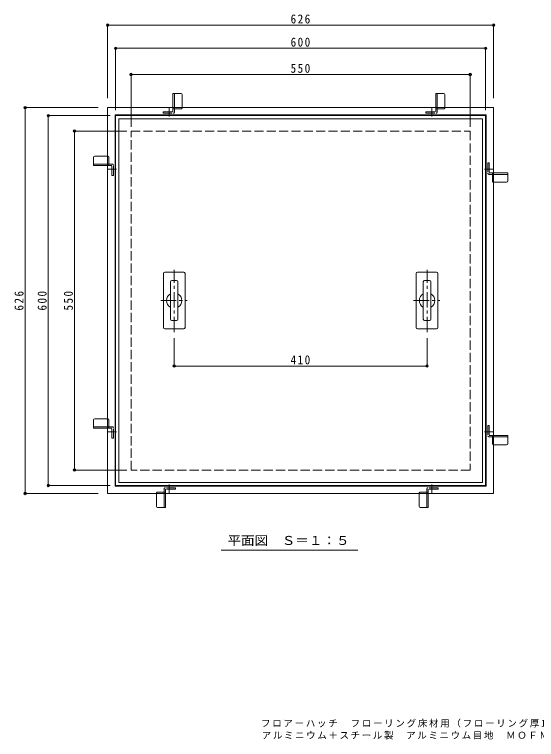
# Model space of a CAD drawing. Units: millimetres on the paper, enlarged 2 times, with parts at other scales. Extents: x -330 to 347, y -274 to 222.
# Drawn here: x -330.3 to 8.3, y -273.8 to 196.7 of the extents above; entities that cross this region are included whole.
import ezdxf
from ezdxf.enums import TextEntityAlignment as Align

# ---------------------------------------------------------------- set-up
doc = ezdxf.new("R2010")
doc.units = ezdxf.units.MM
doc.header["$LTSCALE"] = 2
doc.header["$PDMODE"] = 32
doc.header["$PDSIZE"] = 1.6
doc.linetypes.add('CHAIN1', pattern=[8, 5, -1, 1, -1])
doc.linetypes.add('DASHED3', pattern=[4, 3, -1])
for name, color, linetype, lineweight in [('0-1', 2, 'DASHED3', 9), ('0-2', 3, 'Continuous', 9), ('0-4', 7, 'Continuous', 9)]:
    doc.layers.add(name, color=color, linetype=linetype, lineweight=lineweight)
doc.layers.add('F-0', color=7, linetype='Continuous')
doc.styles.add('ＭＳ ゴシック', font='')
doc.styles.get('ＭＳ ゴシック').set_extended_font_data('MS Gothic')

msp = doc.modelspace()

# ---------------------------------------------------------------- linework, layer by layer
at = {"layer": '0-1', "linetype": 'Continuous'}
for p, q in [((-227.459, 145.45), (-222.259, 145.45)), ((-227.459, 145.45), (-227.459, 136.25)), ((-226.539, 145.45), (-226.539, 136.25)), ((-221.459, 144.649), (-221.459, 136.25)), ((-57.059, 145.45), (-51.859, 145.45)), ((-57.059, 145.45), (-57.059, 136.25)), ((-56.139, 145.45), (-56.139, 136.25)), ((-51.059, 144.649), (-51.059, 136.25)), ((-269.859, 136.25), (-19.459, 136.25)), ((-269.859, -114.151), (-269.859, 136.25)), ((-19.459, 136.25), (-19.459, -114.151)), ((-265.059, 131.449), (-24.259, 131.449)), ((-265.059, -109.35), (-265.059, 131.449)), ((-24.259, 131.449), (-24.259, -109.35)), ((-279.059, 98.649), (-279.059, 103.849)), ((-278.259, 104.649), (-269.859, 104.649)), ((-279.059, 99.57), (-269.859, 99.57)), ((-279.059, 98.649), (-269.859, 98.649)), ((-10.259, 93.849), (-19.459, 93.849)), ((-10.259, 92.929), (-19.459, 92.929)), ((-10.259, 93.849), (-10.259, 88.65)), ((-11.059, 87.849), (-19.459, 87.849)), ((-278.259, -65.751), (-269.859, -65.751)), ((-279.059, -71.75), (-279.059, -66.55)), ((-279.059, -70.831), (-269.859, -70.831)), ((-279.059, -71.75), (-269.859, -71.75)), ((-10.259, -76.55), (-19.459, -76.55)), ((-10.259, -77.47), (-19.459, -77.47)), ((-10.259, -76.55), (-10.259, -81.75)), ((-11.059, -82.55), (-19.459, -82.55)), ((-24.259, -109.35), (-265.059, -109.35)), ((-19.459, -114.151), (-269.859, -114.151)), ((-238.259, -122.55), (-238.259, -114.15)), ((-233.179, -123.35), (-233.179, -114.15)), ((-232.259, -123.35), (-232.259, -114.15)), ((-67.859, -122.55), (-67.859, -114.15)), ((-62.779, -123.35), (-62.779, -114.15)), ((-61.859, -123.35), (-61.859, -114.15)), ((-232.259, -123.35), (-237.459, -123.35)), ((-61.859, -123.35), (-67.059, -123.35))]:
    msp.add_line(p, q, dxfattribs=at)
at = {"layer": '0-1'}
for p, q in [((-233.939, 133.449), (-227.459, 133.449)), ((-233.939, 133.449), (-233.939, 132.53)), ((-233.939, 132.53), (-227.339, 132.53)), ((-229.859, 136.402), (-229.859, 129.44)), ((-227.459, 136.25), (-227.459, 133.449)), ((-227.459, 135.449), (-222.259, 135.449)), ((-226.539, 136.25), (-226.539, 133.33)), ((-63.539, 133.449), (-63.539, 132.53)), ((-63.539, 133.449), (-57.059, 133.449)), ((-63.539, 132.53), (-56.939, 132.53)), ((-59.459, 136.402), (-59.459, 129.44)), ((-57.059, 136.25), (-57.059, 133.449)), ((-57.059, 135.449), (-51.859, 135.449)), ((-56.139, 136.25), (-56.139, 133.33)), ((-254.659, 121.049), (-34.659, 121.049)), ((-254.659, -98.951), (-254.659, 121.049)), ((-34.659, 121.049), (-34.659, -98.951)), ((-269.059, 98.649), (-269.059, 103.849)), ((-269.859, 99.57), (-266.939, 99.57)), ((-23.179, 100.329), (-23.179, 93.73)), ((-22.259, 100.329), (-23.179, 100.329)), ((-22.259, 100.329), (-22.259, 93.849)), ((-270.012, 96.25), (-263.05, 96.25)), ((-269.859, 98.649), (-267.059, 98.649)), ((-267.059, 92.169), (-267.059, 98.649)), ((-266.139, 92.169), (-266.139, 98.769)), ((-19.307, 96.25), (-26.269, 96.25)), ((-267.059, 92.169), (-266.139, 92.169)), ((-19.459, 92.929), (-22.379, 92.929)), ((-19.459, 93.849), (-22.259, 93.849)), ((-20.259, 93.849), (-20.259, 88.65)), ((-269.059, -71.75), (-269.059, -66.55)), ((-22.259, -70.07), (-23.179, -70.07)), ((-23.179, -70.07), (-23.179, -76.67)), ((-22.259, -70.07), (-22.259, -76.55)), ((-270.012, -74.15), (-263.05, -74.15)), ((-269.859, -70.831), (-266.939, -70.831)), ((-269.859, -71.75), (-267.059, -71.75)), ((-267.059, -78.23), (-267.059, -71.75)), ((-266.139, -78.23), (-266.139, -71.63)), ((-19.307, -74.15), (-26.269, -74.15)), ((-267.059, -78.23), (-266.139, -78.23)), ((-19.459, -77.47), (-22.379, -77.47)), ((-19.459, -76.55), (-22.259, -76.55)), ((-20.259, -76.55), (-20.259, -81.75)), ((-34.659, -98.951), (-254.659, -98.951)), ((-229.859, -114.303), (-229.859, -107.341)), ((-59.459, -114.303), (-59.459, -107.341)), ((-233.179, -114.15), (-233.179, -111.23)), ((-225.779, -110.43), (-232.379, -110.43)), ((-225.779, -111.351), (-232.259, -111.351)), ((-232.259, -114.15), (-232.259, -111.351)), ((-225.779, -111.351), (-225.779, -110.43)), ((-62.779, -114.15), (-62.779, -111.23)), ((-55.379, -110.43), (-61.979, -110.43)), ((-55.379, -111.351), (-61.859, -111.351)), ((-61.859, -114.15), (-61.859, -111.351)), ((-55.379, -111.351), (-55.379, -110.43)), ((-232.259, -113.35), (-237.459, -113.35)), ((-61.859, -113.35), (-67.059, -113.35))]:
    msp.add_line(p, q, dxfattribs=at)
at = {"layer": '0-1', "linetype": 'Continuous'}
for centre, start, end in [((-222.259, 144.649), 0, 90), ((-51.859, 144.649), 0, 90), ((-278.259, 103.849), 90, 180), ((-11.059, 88.65), 270, 0), ((-278.259, -66.55), 90, 180), ((-11.059, -81.75), 270, 0), ((-237.459, -122.55), 180, 270), ((-67.059, -122.55), 180, 270)]:
    msp.add_arc(centre, 0.8, start, end, dxfattribs=at)
at = {"layer": '0-1'}
for centre, start, end in [((-227.339, 133.33), 270, 0), ((-222.259, 136.25), 270, 0), ((-56.939, 133.33), 270, 0), ((-51.859, 136.25), 270, 0), ((-269.859, 103.849), 0, 90), ((-266.939, 98.769), 0, 90), ((-22.379, 93.73), 180, 270), ((-19.459, 88.65), 180, 270), ((-269.859, -66.55), 0, 90), ((-266.939, -71.63), 0, 90), ((-22.379, -76.67), 180, 270), ((-19.459, -81.75), 180, 270), ((-232.379, -111.23), 90, 180), ((-61.979, -111.23), 90, 180), ((-237.459, -114.15), 90, 180), ((-67.059, -114.15), 90, 180)]:
    msp.add_arc(centre, 0.8, start, end, dxfattribs=at)
at = {"layer": '0-2'}
for p, q in [((-262.659, 129.05), (-26.659, 129.05)), ((-262.659, -106.951), (-262.659, 129.05)), ((-26.659, 129.05), (-26.659, -106.951)), ((-233.659, 28.65), (-233.659, -6.551)), ((-232.859, 29.45), (-220.459, 29.45)), ((-219.659, 28.65), (-219.659, -6.551)), ((-69.659, 28.65), (-69.659, -6.551)), ((-68.859, 29.45), (-56.459, 29.45)), ((-55.659, 28.65), (-55.659, -6.551)), ((-225.099, 24.089), (-228.219, 24.089)), ((-61.099, 24.089), (-64.219, 24.089)), ((-229.099, 23.209), (-229.099, -1.111)), ((-224.22, -1.111), (-224.22, 23.209)), ((-65.099, 23.209), (-65.099, -1.111)), ((-60.22, -1.111), (-60.22, 23.209)), ((-225.099, -1.991), (-228.219, -1.991)), ((-61.099, -1.991), (-64.219, -1.991)), ((-220.459, -7.351), (-232.859, -7.351)), ((-56.459, -7.351), (-68.859, -7.351)), ((-26.659, -106.951), (-262.659, -106.951))]:
    msp.add_line(p, q, dxfattribs=at)
at = {"layer": '0-2', "linetype": 'CHAIN1'}
for p, q in [((-226.659, -9.462), (-226.659, 31.022)), ((-62.659, -9.462), (-62.659, 31.022)), ((-235.385, 11.05), (-218.321, 11.05)), ((-71.385, 11.05), (-54.321, 11.05))]:
    msp.add_line(p, q, dxfattribs=at)
at = {"layer": '0-2'}
msp.add_lwpolyline([(-264.659, -108.95), (-264.659, 131.05), (-24.659, 131.05), (-24.659, -108.95)], close=True, dxfattribs=at)
for centre, radius, start, end in [((-232.859, 28.65), 0.8, 90, 180), ((-220.459, 28.65), 0.8, 0, 90), ((-68.859, 28.65), 0.8, 90, 180), ((-56.459, 28.65), 0.8, 0, 90), ((-228.219, 23.209), 0.88, 90, 180), ((-225.099, 23.209), 0.88, 0, 90), ((-64.219, 23.209), 0.88, 90, 180), ((-61.099, 23.209), 0.88, 0, 90), ((-226.659, 11.05), 5, 119.20927, 240.79073), ((-226.659, 11.05), 5, 299.20914, 60.79086), ((-62.659, 11.05), 5, 119.20927, 240.79073), ((-62.659, 11.05), 5, 299.20914, 60.79086), ((-228.219, -1.111), 0.88, 180, 270), ((-225.099, -1.111), 0.88, 270, 0), ((-64.219, -1.111), 0.88, 180, 270), ((-61.099, -1.111), 0.88, 270, 0), ((-232.859, -6.551), 0.8, 180, 270), ((-220.459, -6.551), 0.8, 270, 0), ((-68.859, -6.551), 0.8, 180, 270), ((-56.459, -6.551), 0.8, 270, 0)]:
    msp.add_arc(centre, radius, start, end, dxfattribs=at)
at = {"layer": '0-4'}
for p, q in [((-269.859, 142.461), (-269.859, 190.367)), ((-269.859, 189.767), (-19.459, 189.767)), ((-19.459, 142.461), (-19.459, 190.367)), ((-264.659, 134.661), (-264.659, 175.345)), ((-264.659, 174.745), (-24.659, 174.745)), ((-24.659, 134.661), (-24.659, 175.345)), ((-254.659, 123.729), (-254.659, 158.34)), ((-254.659, 157.74), (-34.659, 157.74)), ((-34.659, 123.729), (-34.659, 158.34)), ((-276.071, 136.25), (-323.977, 136.25)), ((-323.377, -114.151), (-323.377, 136.25)), ((-268.271, 131.05), (-308.955, 131.05)), ((-308.355, -108.951), (-308.355, 131.05)), ((-257.339, 121.049), (-291.95, 121.049)), ((-291.35, -98.951), (-291.35, 121.049)), ((-226.659, -32.048), (-226.659, -13.462)), ((-62.659, -32.048), (-62.659, -13.462)), ((-226.659, -31.448), (-62.659, -31.448)), ((-257.339, -98.951), (-291.95, -98.951)), ((-268.271, -108.951), (-308.955, -108.951)), ((-276.071, -114.151), (-323.977, -114.151)), ((-196.216, -151.054), (-107.609, -151.054))]:
    msp.add_line(p, q, dxfattribs=at)
for p in [(-269.859, 189.767), (-19.459, 189.767), (-264.659, 174.745), (-24.659, 174.745), (-254.659, 157.74), (-34.659, 157.74), (-323.377, 136.25), (-308.355, 131.05), (-291.35, 121.049), (-226.659, -31.448), (-62.659, -31.448), (-291.35, -98.951), (-308.355, -108.951), (-323.377, -114.151)]:
    msp.add_point(p, dxfattribs=at)

# ---------------------------------------------------------------- texts
at = {"layer": '0-4', "color": 2, "style": 'ＭＳ ゴシック', "width": 1.1}
msp.add_text('平面図\u3000Ｓ＝１：５', height=5.865, dxfattribs=at).set_placement((-192.119, -149.362), align=Align.BOTTOM_LEFT)
at = {"layer": '0-4', "color": 2, "char_height": 5.865, "attachment_point": 7, "style": 'ＭＳ ゴシック'}
for s, insert in [('\\T1.27;\\W0.9;626', (-151.159, 190.767)), ('\\T1.27;\\W0.9;600', (-151.159, 175.745)), ('\\T1.27;\\W0.9;550', (-151.159, 158.74)), ('\\T1.27;\\W0.9;410', (-151.159, -30.448))]:
    msp.add_mtext(s, dxfattribs=dict(at, insert=insert))
at = {"layer": '0-4', "color": 2, "char_height": 5.865, "attachment_point": 7, "rotation": 90, "style": 'ＭＳ ゴシック'}
for s, insert in [('\\T1.27;\\W0.9;626', (-324.377, 4.549)), ('\\T1.27;\\W0.9;600', (-309.355, 4.549)), ('\\T1.27;\\W0.9;550', (-292.35, 4.549))]:
    msp.add_mtext(s, dxfattribs=dict(at, insert=insert))
at = {"layer": 'F-0', "char_height": 4.399, "attachment_point": 7, "style": 'ＭＳ ゴシック'}
for s, insert in [('\\T1.18;フロアーハッチ\u3000フローリング床材用（フローリング厚15mm）屋内用\u3000一般形', (-170.376, -266.095)), ('\\T1.17;アルミニウム＋スチール製\u3000アルミニウム目地\u3000ＭＯＦＭ－６００－１５－Ｃ', (-169.886, -273.828))]:
    msp.add_mtext(s, dxfattribs=dict(at, insert=insert))

doc.saveas('drawing.dxf')
